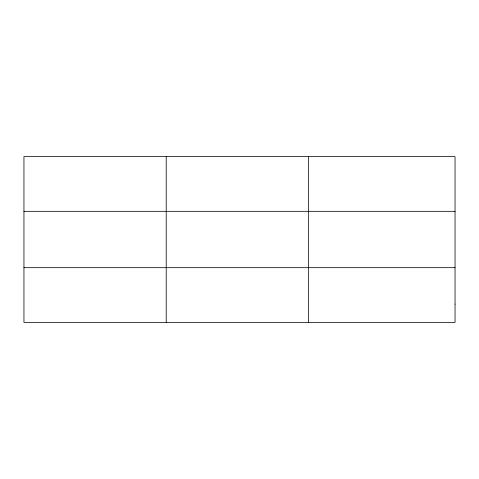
<?xml version="1.0" encoding="UTF-8"?>
<svg xmlns="http://www.w3.org/2000/svg" width="479" height="479" viewBox="0 0 479 479"><rect width="100%" height="100%" fill="white"/><g stroke="black" fill="none" stroke-linecap="round" stroke-linejoin="round"><path stroke-width="0.72" d="M166.213 322.373L166.213 156.627M308.476 322.373L308.476 156.627M23.95 211.323L455.05 211.323M23.95 267.677L455.05 267.677M455.05 304.141L455.05 322.373L23.95 322.373L23.95 156.627L455.05 156.627L455.05 304.141"/></g></svg>
